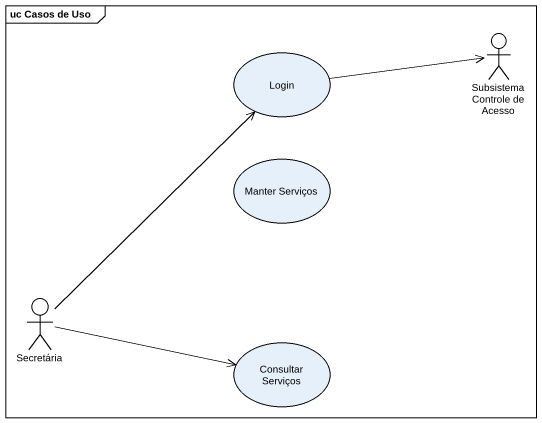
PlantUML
@startuml
mainframe uc Casos de Uso
actor "Subsistema Controle de Acesso" as Subsistema_Controle_de
usecase Login
usecase "Manter Serviços" as Manter_Serviços
actor Secretária
usecase "Consultar Serviços" as Consultar_Serviços
Login -right-> Subsistema_Controle_de
Secretária -up-> Login
Secretária -right-> Consultar_Serviços
@enduml
